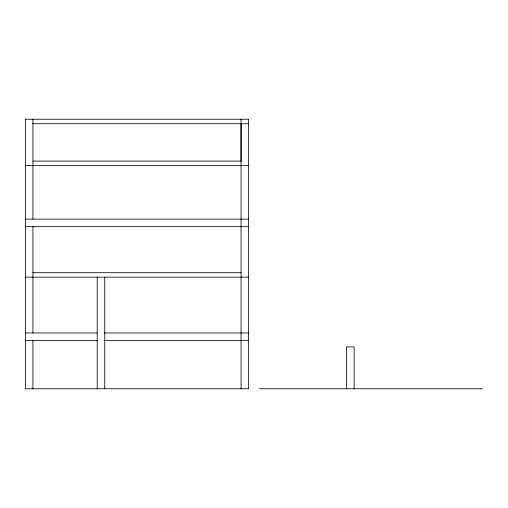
<?xml version="1.0" encoding="UTF-8"?>
<svg xmlns="http://www.w3.org/2000/svg" width="508" height="508" viewBox="0 0 508 508"><rect width="100%" height="100%" fill="white"/><g stroke="black" fill="none" stroke-linecap="round" stroke-linejoin="round"><path stroke-width="0.76" d="M241.065 123.704L241.065 161.093L32.931 161.093M32.537 123.704L248.596 123.704M25.4 165.557L248.596 165.557M25.4 219.126L248.596 219.126M25.4 226.657L248.596 226.657M32.931 272.694L241.065 272.694M25.4 277.158L248.596 277.158M25.4 332.956L97.034 332.956M104.159 332.956L248.596 332.956M25.4 340.487L97.034 340.487M104.159 340.487L248.596 340.487M259.404 388.76L482.6 388.76M354.108 388.76L354.108 346.907L346.577 346.907L346.577 388.76M241.065 119.24L241.065 388.76M104.743 277.158L104.743 388.76M97.206 277.158L97.206 388.76M32.931 119.24L32.931 219.126M32.931 226.657L32.931 332.956M32.931 340.487L32.931 388.76M248.596 119.24L25.4 119.24L25.4 388.76L248.596 388.76L248.596 119.24"/></g></svg>
